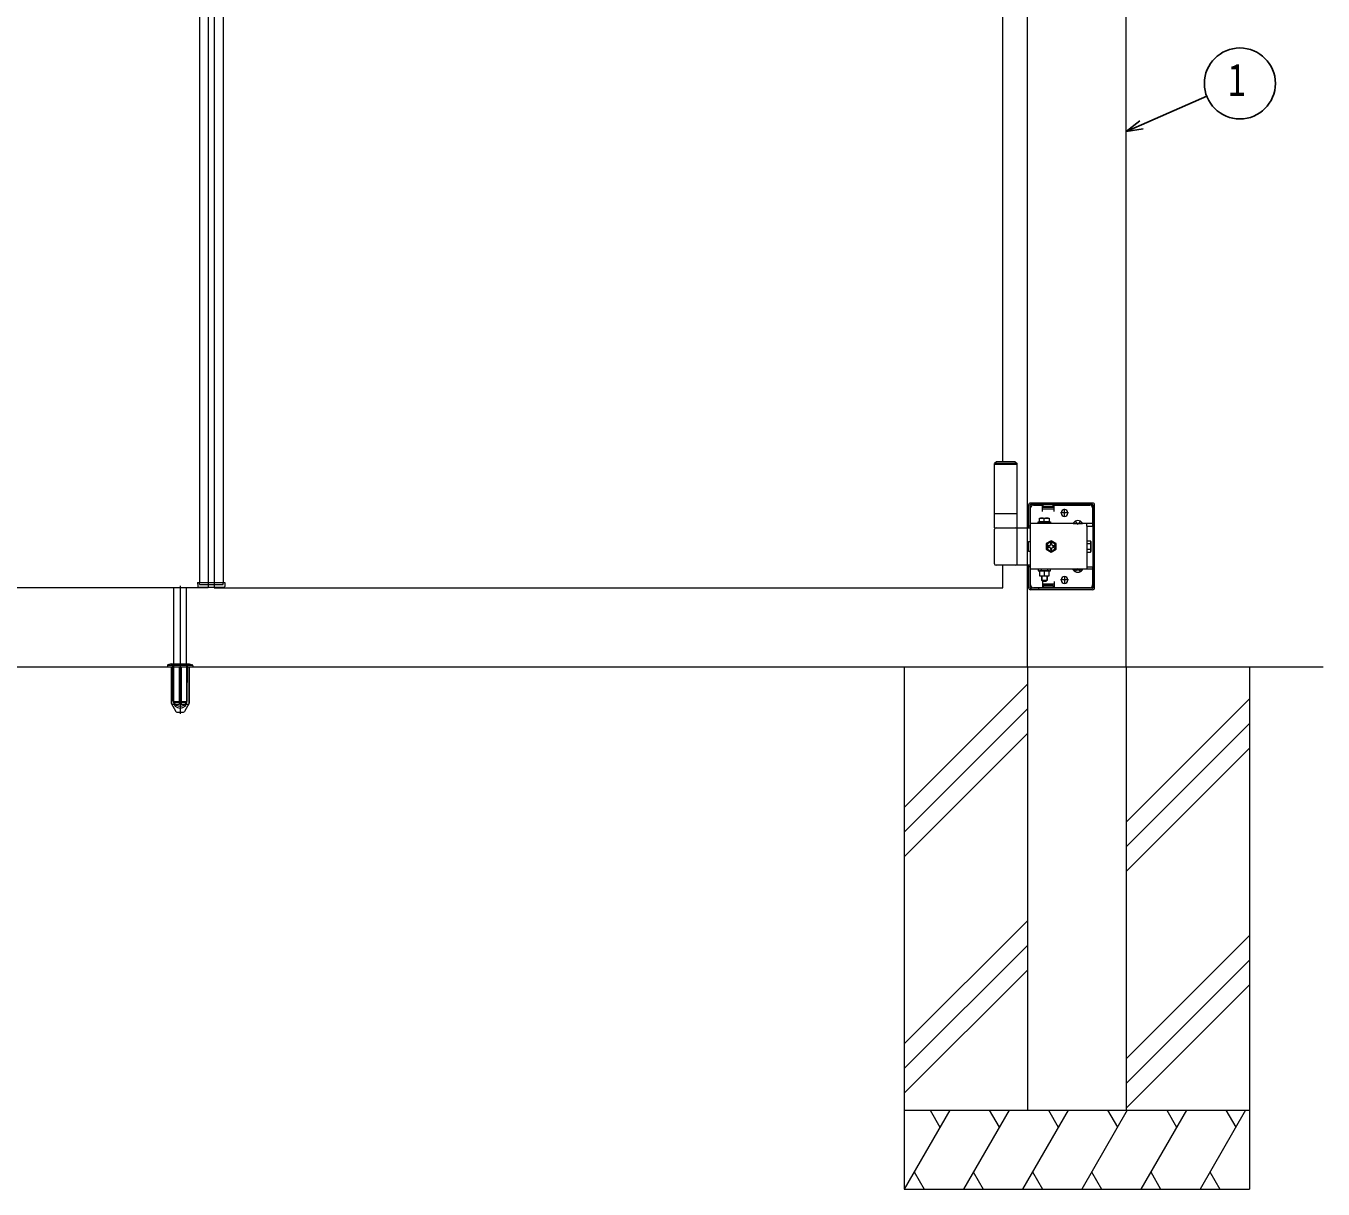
# Model space of a CAD drawing. Units: millimetres, scale not verified. Extents: x -4205 to 4205, y -2970 to 2970.
# Drawn here: x -1029 to 287, y -515 to 665 of the extents above; entities that cross this region are included whole.
import ezdxf
from ezdxf.enums import TextEntityAlignment as Align

# ---------------------------------------------------------------- set-up
doc = ezdxf.new("R2010")
doc.units = ezdxf.units.MM
doc.header["$LTSCALE"] = 12
doc.layers.add('0-4_YKK_A1', color=4, linetype='Continuous', lineweight=18)
doc.layers.add('0-5_YKK_D', color=6, linetype='Continuous')
doc.styles.add('ＭＳ ゴシック', font='')
doc.styles.get('ＭＳ ゴシック').set_extended_font_data('MS Gothic')

msp = doc.modelspace()

# ---------------------------------------------------------------- linework, layer by layer
at = {"layer": '0-4_YKK_A1'}
for p, q in [((-12.98, 14.6), (-12.98, 1711.1)), ((87.02, 14.6), (87.02, 1711.1)), ((-852.98, 1689.1), (-852.98, 100.1)), ((-828.98, 1689.1), (-828.98, 100.1)), ((-37.98, 222.6), (-37.98, 1517.6)), ((-44.48, 222.6), (-46.48, 220.6)), ((-23.48, 220.6), (-46.48, 220.6)), ((-23.48, 219.6), (-46.48, 219.6)), ((-25.48, 222.6), (-44.48, 222.6)), ((-25.48, 222.6), (-23.48, 220.6)), ((-11.98, 155.6), (-11.98, 178.6)), ((-10.48, 155.6), (-10.48, 178.6)), ((53.02, 180.6), (-9.98, 180.6)), ((53.02, 179.1), (-9.98, 179.1)), ((-9.98, 97.6), (-9.98, 175.6)), ((-9.48, 179.1), (-9.48, 180.6)), ((-6.98, 178.6), (2.02, 178.6)), ((-1.48, 179.1), (-1.48, 180.6)), ((2.02, 172.1), (2.02, 178.6)), ((2.02, 177.6), (14.02, 177.6)), ((2.02, 174.6), (14.02, 174.6)), ((3.02, 176.1), (3.02, 179.1)), ((13.02, 176.1), (3.02, 176.1)), ((13.02, 176.1), (13.02, 179.1)), ((14.02, 172.1), (14.02, 178.6)), ((14.02, 178.6), (50.02, 178.6)), ((24.52, 166.6), (24.52, 174.6)), ((53.02, 175.6), (53.02, 157.3)), ((53.52, 94.6), (53.52, 178.6)), ((55.02, 94.6), (55.02, 178.6)), ((-23.48, 169.6), (-46.48, 169.6)), ((53.02, 159.8), (-9.98, 159.8)), ((-2.23, 161.4), (10.27, 161.4)), ((-2.23, 159.8), (-2.23, 161.4)), ((10.27, 159.8), (-2.23, 159.8)), ((-0.98, 165.4), (9.02, 165.4)), ((-0.98, 161.4), (-0.98, 165.4)), ((9.02, 161.4), (-0.98, 161.4)), ((4.02, 161.4), (4.02, 164.97)), ((9.02, 165.4), (9.02, 161.4)), ((10.27, 161.4), (10.27, 159.8)), ((28.52, 170.6), (20.52, 170.6)), ((21.27, 170.35), (21.27, 170.85)), ((27.77, 170.35), (27.77, 170.85)), ((33.27, 160.31), (42.77, 160.31)), ((33.27, 160.31), (33.27, 159.8)), ((33.27, 159.8), (42.77, 159.8)), ((35.67, 162.3), (36.87, 159.83)), ((36.87, 159.83), (38.02, 159.22)), ((39.16, 159.83), (38.02, 159.22)), ((40.37, 162.3), (39.16, 159.83)), ((42.77, 160.31), (42.77, 159.8)), ((47.02, 157.3), (47.02, 159.8)), ((-46.48, 155.6), (-12.98, 155.6)), ((-46.48, 119.1), (-46.48, 154.1)), ((-23.48, 119.1), (-23.48, 154.1)), ((-12.98, 155.6), (-9.98, 155.6)), ((-10.48, 157.3), (-11.98, 157.3)), ((47.02, 157.3), (53.02, 157.3)), ((47.02, 157.3), (47.02, 115.9)), ((11.02, 142.37), (6.02, 139.49)), ((6.02, 139.49), (6.02, 133.71)), ((6.02, 133.71), (11.02, 130.83)), ((7.87, 136), (9.11, 136)), ((10.42, 139.75), (10.42, 138.51)), ((11.62, 139.75), (10.42, 139.75)), ((10.42, 134.69), (10.42, 133.45)), ((16.02, 139.49), (11.02, 142.37)), ((11.02, 130.83), (16.02, 133.71)), ((11.62, 138.51), (11.62, 139.75)), ((14.17, 137.2), (12.93, 137.2)), ((12.93, 136), (14.17, 136)), ((14.17, 136), (14.17, 137.2)), ((16.02, 133.71), (16.02, 139.49)), ((47.32, 140.5), (47.02, 140.5)), ((47.32, 132.7), (47.02, 132.7)), ((47.32, 142.37), (50.87, 142.37)), ((47.32, 130.83), (47.32, 142.37)), ((47.32, 132.7), (47.32, 140.5)), ((47.32, 139.49), (50.87, 139.49)), ((47.32, 133.71), (50.87, 133.71)), ((51.32, 141.6), (50.87, 142.37)), ((51.32, 131.6), (50.87, 130.83)), ((51.32, 141.6), (51.32, 131.6)), ((47.32, 130.83), (50.87, 130.83)), ((-12.98, 117.6), (-44.98, 117.6)), ((-9.98, 117.6), (-12.98, 117.6)), ((-11.98, 94.6), (-11.98, 117.6)), ((-10.48, 115.9), (-11.98, 115.9)), ((-10.48, 94.6), (-10.48, 117.6)), ((53.02, 113.4), (-9.98, 113.4)), ((10.27, 113.4), (-2.23, 113.4)), ((-2.23, 113.4), (-2.23, 111.8)), ((-2.23, 111.8), (10.27, 111.8)), ((-0.98, 111.8), (-0.98, 106.8)), ((9.02, 111.8), (-0.98, 111.8)), ((-0.98, 106.8), (9.02, 106.8)), ((0.82, 113.4), (0.82, 111.8)), ((1.02, 106.8), (1.02, 102.4)), ((1.56, 106.8), (1.56, 101.86)), ((4.02, 111.8), (4.02, 107.23)), ((6.48, 106.8), (6.48, 101.86)), ((7.02, 106.8), (7.02, 102.4)), ((7.22, 113.4), (7.22, 111.8)), ((9.02, 106.8), (9.02, 111.8)), ((10.27, 111.8), (10.27, 113.4)), ((24.52, 106.6), (24.52, 98.6)), ((33.27, 113.4), (42.77, 113.4)), ((33.27, 112.89), (33.27, 113.4)), ((33.27, 112.89), (42.77, 112.89)), ((35.67, 110.9), (36.87, 113.37)), ((36.87, 113.37), (38.02, 113.98)), ((39.16, 113.37), (38.02, 113.98)), ((40.37, 110.9), (39.16, 113.37)), ((42.77, 112.89), (42.77, 113.4)), ((47.02, 115.9), (47.02, 113.4)), ((47.02, 115.9), (53.02, 115.9)), ((53.02, 115.9), (53.02, 97.6)), ((-878.98, 17.6), (-878.98, 94.6)), ((-872.48, 96.6), (-872.48, -33.4)), ((-865.98, 17.6), (-865.98, 94.6)), ((-854.88, 100.1), (-827.08, 100.1)), ((-854.88, 100.1), (-854.67, 96.05)), ((-828.29, 95.1), (-853.67, 95.1)), ((-852.98, 98.1), (-852.98, 100.1)), ((-852.98, 98.1), (-828.98, 98.1)), ((-828.98, 98.1), (-828.98, 100.1)), ((-827.08, 100.1), (-827.29, 96.05)), ((53.02, 94.1), (-9.98, 94.1)), ((53.02, 92.6), (-9.98, 92.6)), ((-9.48, 92.6), (-9.48, 94.1)), ((2.02, 94.6), (-6.98, 94.6)), ((-1.48, 92.6), (-1.48, 94.1)), ((1.02, 102.4), (7.02, 102.4)), ((1.02, 102.4), (2.02, 101.4)), ((2.02, 101.4), (6.02, 101.4)), ((2.02, 101.1), (2.02, 94.6)), ((2.02, 98.6), (14.02, 98.6)), ((2.02, 95.6), (14.02, 95.6)), ((3.02, 97.1), (3.02, 94.1)), ((13.02, 97.1), (3.02, 97.1)), ((7.02, 102.4), (6.02, 101.4)), ((13.02, 97.1), (13.02, 94.1)), ((14.02, 101.1), (14.02, 94.6)), ((50.02, 94.6), (14.02, 94.6)), ((28.52, 102.6), (20.52, 102.6)), ((21.27, 102.85), (21.27, 102.35)), ((27.77, 102.85), (27.77, 102.35)), ((-2006.14, 14.6), (286.74, 14.6)), ((-885.48, 15.44), (-885.48, 14.6)), ((-885.48, 14.6), (-859.48, 14.6)), ((-885.19, 16.14), (-859.77, 16.14)), ((-881.48, 17.6), (-884.82, 16.38)), ((-881.73, 14.6), (-881.73, -22.43)), ((-881.48, 17.6), (-863.48, 17.6)), ((-881.17, 14.6), (-881.17, -23.4)), ((-880.31, 17.6), (-879.81, 17.1)), ((-879.48, -20.46), (-879.81, 17.1)), ((-879.81, 17.1), (-865.15, 17.1)), ((-873.48, 14.6), (-873.48, -23.4)), ((-871.48, 14.6), (-871.48, -23.4)), ((-865.98, 17.6), (-865.98, -21.2)), ((-865.48, -20.46), (-865.15, 17.1)), ((-864.65, 17.6), (-865.15, 17.1)), ((-863.79, 14.6), (-863.79, -23.4)), ((-863.48, 17.6), (-860.14, 16.38)), ((-863.23, 14.6), (-863.23, -22.43)), ((-859.48, 15.44), (-859.48, 14.6)), ((-137.98, 14.6), (-137.98, -515.4)), ((-12.98, 14.6), (-12.98, -435.4)), ((87.02, 14.6), (87.02, -435.4)), ((212.02, 14.6), (212.02, -515.4)), ((-12.98, -3.19), (-137.98, -128.19)), ((-881.73, -22.43), (-876.84, -30.9)), ((-881.17, -23.4), (-873.48, -23.4)), ((-878.93, -21.52), (-878.93, -21.2)), ((-878.93, -21.52), (-866.03, -21.52)), ((-873.48, -22.43), (-871.48, -22.43)), ((-871.48, -23.4), (-863.79, -23.4)), ((-863.23, -22.43), (-868.12, -30.9)), ((-866.03, -21.2), (-866.03, -21.52)), ((212.02, -18.19), (87.02, -143.19)), ((-875.97, -31.4), (-868.99, -31.4)), ((-12.98, -28.19), (-137.98, -153.19)), ((212.02, -43.19), (87.02, -168.19)), ((-12.98, -53.19), (-137.98, -178.19)), ((212.02, -68.19), (87.02, -193.19)), ((-12.98, -243.19), (-137.98, -368.19)), ((212.02, -258.19), (87.02, -383.19)), ((-12.98, -268.19), (-137.98, -393.19)), ((212.02, -283.19), (87.02, -408.19)), ((-12.98, -293.19), (-137.98, -418.19)), ((212.02, -308.19), (87.02, -433.19)), ((-137.98, -435.4), (212.02, -435.4)), ((-91.79, -435.4), (-137.98, -515.4)), ((-111.79, -435.4), (-101.79, -452.72)), ((-31.79, -435.4), (-77.98, -515.4)), ((-51.79, -435.4), (-41.79, -452.72)), ((28.21, -435.4), (-17.98, -515.4)), ((-12.98, -435.4), (87.02, -435.4)), ((8.21, -435.4), (18.21, -452.72)), ((88.21, -435.4), (42.02, -515.4)), ((68.21, -435.4), (78.21, -452.72)), ((148.21, -435.4), (102.02, -515.4)), ((128.21, -435.4), (138.21, -452.72)), ((208.21, -435.4), (162.02, -515.4)), ((188.21, -435.4), (198.21, -452.72)), ((-127.98, -498.08), (-117.98, -515.4)), ((-67.98, -498.08), (-57.98, -515.4)), ((-7.98, -498.08), (2.02, -515.4)), ((52.02, -498.08), (62.02, -515.4)), ((112.02, -498.08), (122.02, -515.4)), ((172.02, -498.08), (182.02, -515.4)), ((-137.98, -515.4), (212.02, -515.4))]:
    msp.add_line(p, q, dxfattribs=at)
for points in [[(-1243.98, 1694.6), (-843.98, 1694.6), (-843.98, 94.6), (-1243.98, 94.6), (-1243.98, 117.6)], [(-37.98, 1694.6), (-837.98, 1694.6), (-837.98, 94.6), (-37.98, 94.6), (-37.98, 117.6)], [(-46.48, 155.6), (-46.48, 169.6), (-46.48, 220.6)], [(-23.48, 155.6), (-23.48, 169.6), (-23.48, 220.6)], [(-9.98, 131.5), (-11.98, 131.5), (-11.98, 141.7), (-9.98, 141.7)], [(9.11, 137.2), (7.87, 137.2), (7.87, 136)], [(10.42, 133.45), (11.62, 133.45), (11.62, 134.69)], [(-865.98, -21.2), (-878.98, -21.2), (-878.98, 17.6)]]:
    msp.add_lwpolyline(points, dxfattribs=at)
for centre, radius, start, end in [((-9.98, 178.6), 2, 90, 180), ((-9.98, 178.6), 0.5, 90, 180), ((-6.98, 175.6), 3, 90, 180), ((24.52, 170.85), 3.25, 0, 180), ((50.02, 175.6), 3, 0, 90), ((53.02, 178.6), 2, 0, 90), ((53.02, 178.6), 0.5, 0, 90), ((1.52, 157.97), 7.43, 70.34714, 109.65286), ((6.52, 157.97), 7.43, 70.34714, 109.65286), ((24.52, 170.35), 3.25, 180, 0), ((38.02, 157.03), 5.77, 34.65097, 145.34903), ((-44.98, 154.1), 1.5, 90, 180), ((-24.98, 154.1), 1.5, 0, 90), ((11.02, 136.6), 5, 76.88299, 190.15922), ((11.02, 136.6), 5, 190.15922, 76.88299), ((11.02, 136.6), 4.3, 83.27178, 183.77043), ((11.02, 136.6), 4.3, 183.77043, 83.27178), ((9.11, 138.51), 1.31, 270, 0), ((9.11, 134.69), 1.31, 0, 90), ((12.93, 138.51), 1.31, 180, 270), ((12.93, 134.69), 1.31, 90, 180), ((48.76, 140.93), 2.56, 325.61575, 34.38425), ((48.76, 132.27), 2.56, 325.61575, 34.38425), ((41.77, 136.6), 9.55, 342.41205, 17.58795), ((-44.98, 119.1), 1.5, 180, 270), ((-24.98, 119.1), 1.5, 270, 0), ((1.52, 114.23), 7.43, 250.34714, 289.65286), ((6.52, 114.23), 7.43, 250.34714, 289.65286), ((24.52, 102.85), 3.25, 0, 180), ((38.02, 116.17), 5.77, 214.65097, 325.34903), ((-853.67, 96.1), 1, 183, 270), ((-828.29, 96.1), 1, 270, 357), ((-9.98, 94.6), 2, 180, 270), ((-9.98, 94.6), 0.5, 180, 270), ((-6.98, 97.6), 3, 180, 270), ((24.52, 102.35), 3.25, 180, 0), ((50.02, 97.6), 3, 270, 0), ((53.02, 94.6), 0.5, 270, 0), ((53.02, 94.6), 2, 270, 0), ((-884.48, 15.44), 1, 110, 180), ((-860.48, 15.44), 1, 0, 70), ((-872.48, -20.4), 7, 180.5, 359.5), ((-872.48, -18.1), 7.3, 207.94179, 270), ((-872.48, -18.1), 7.3, 270, 332.05821), ((-875.97, -30.4), 1, 210, 270), ((-868.99, -30.4), 1, 270, 330)]:
    msp.add_arc(centre, radius, start, end, dxfattribs=at)
at = {"layer": '0-5_YKK_D'}
for points in [[(87.02, 557.46), (102.59, 564.29), (168.81, 593.35)], [(104.42, 560.12), (87.02, 557.46), (100.76, 568.46)]]:
    msp.add_lwpolyline(points, dxfattribs=at)
msp.add_circle((202.39, 606.33), 36, dxfattribs=at)

# ---------------------------------------------------------------- texts
at = {"layer": '0-5_YKK_D', "style": 'ＭＳ ゴシック', "width": 0.8}
msp.add_text('1', height=32.99, dxfattribs=at).set_placement((190.39, 583.83), align=Align.BOTTOM_LEFT)

doc.saveas('drawing.dxf')
